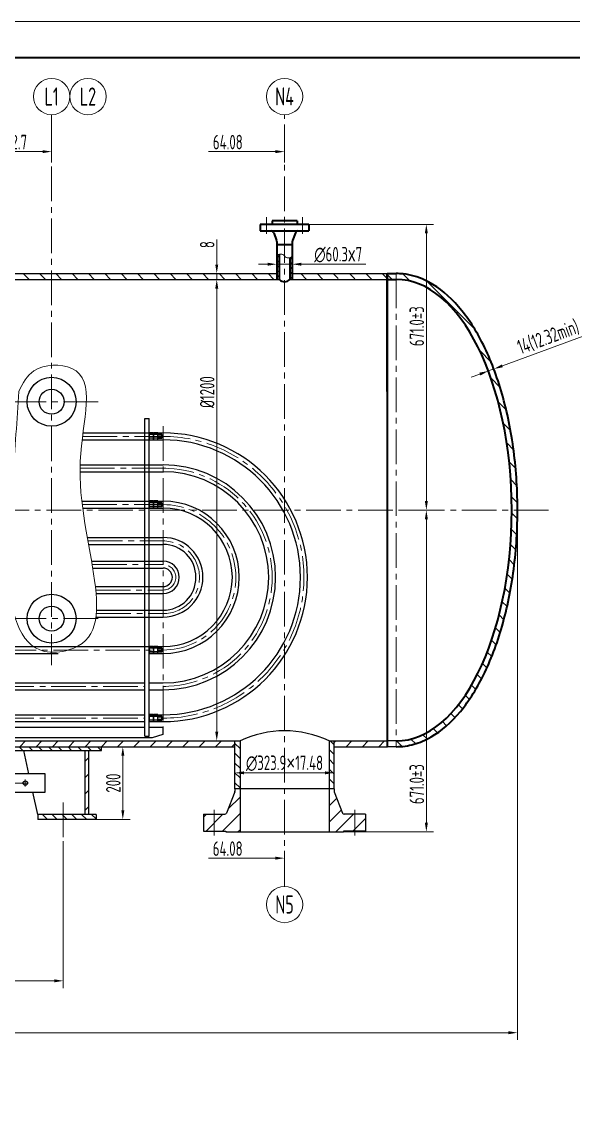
# Model space of a CAD drawing. Header units: millimetres. Extents: x 5765 to 6606, y -201 to 393.
# Drawn here: x 6170.1 to 6321.9, y 96.4 to 393.4 of the extents above; entities that cross this region are included whole.
import ezdxf
from ezdxf.enums import TextEntityAlignment as Align

# ---------------------------------------------------------------- set-up
doc = ezdxf.new("R2010")
doc.units = ezdxf.units.MM
doc.linetypes.add('CENTER2', pattern=[28.575, 19.05, -3.175, 3.175, -3.175])
for name, color, linetype, lineweight in [('1粗实线', 7, 'Continuous', 35), ('2细实线', 3, 'Continuous', 13), ('3中心线', 1, 'CENTER2', 13), ('6剖面线', 6, 'Continuous', 13), ('7文本', 2, 'Continuous', 13), ('8标注', 3, 'Continuous', 13), ('9图表', 4, 'Continuous', 13)]:
    doc.layers.add(name, color=color, linetype=linetype, lineweight=lineweight)
doc.styles.add('lanpec', font='bpec_e.shx', dxfattribs={"width": 0.75, "bigfont": 'hztxt.shx'})
doc.styles.add('lanpec-dim', font='bpec_e.shx', dxfattribs={"width": 0.75})
doc.dimstyles.new('lanpec', dxfattribs={"dimtxt": 4, "dimasz": 2.5, "dimexe": 2, "dimexo": 0, "dimtad": 1, "dimdsep": 46, "dimtxsty": 'lanpec-dim', "dimcen": 2.5, "dimclrd": 256, "dimclre": 256, "dimclrt": 256, "dimazin": 0, "dimtfac": 1, "dimtmove": 0, "dimatfit": 3, "dimfxl": 1, "dimlwd": -1, "dimlwe": -1, "dimarcsym": 0})
doc.dimstyles.new('lanpec$0', dxfattribs={"dimscale": 10, "dimtxt": 4, "dimasz": 2.5, "dimexe": 2, "dimexo": 0, "dimtad": 1, "dimdec": 1, "dimdsep": 46, "dimtxsty": 'lanpec-dim', "dimcen": 0.09, "dimclrd": 256, "dimclre": 256, "dimclrt": 256, "dimadec": 1, "dimazin": 0, "dimtfac": 0.707, "dimtdec": 1, "dimtmove": 0, "dimatfit": 3, "dimfxl": 1, "dimarcsym": 0})

# ---------------------------------------------------------------- blocks, each defined once
blk = doc.blocks.new('A1')
at = {"layer": '1粗实线'}
blk.add_lwpolyline([(-816, 10), (-10, 10), (-10, 584), (-816, 584)], close=True, dxfattribs=at)
at = {"layer": '9图表'}
blk.add_lwpolyline([(-841, 0), (0, 0), (0, 594), (-841, 594)], close=True, dxfattribs=at)
blk = doc.blocks.new('*D47')
at = {"layer": '8标注', "transparency": 16777216}
for p, q in [((6306.53, 259.06), (6306.53, 113.34)), ((5880.91, 240.6), (5880.91, 113.34)), ((5883.41, 115.34), (6304.03, 115.34))]:
    blk.add_line(p, q, dxfattribs=at)
for points in [[(5883.41, 115.76), (5883.41, 114.92), (5880.91, 115.34)], [(6304.03, 115.76), (6304.03, 114.92), (6306.53, 115.34)]]:
    blk.add_solid(points, dxfattribs=at)
at = {"layer": 'Defpoints', "color": 0, "transparency": 16777216}
for p in [(6306.53, 259.06), (5880.91, 240.6), (6306.53, 115.34)]:
    blk.add_point(p, dxfattribs=at)
at = {"layer": '8标注', "transparency": 16777216, "insert": (6093.72, 117.97), "char_height": 4, "attachment_point": 5, "style": 'lanpec-dim'}
blk.add_mtext('7701.343', dxfattribs=at)
blk = doc.blocks.new('*D48')
at = {"layer": '8标注', "transparency": 16777216}
for p, q in [((6223.79, 322.52), (6225.79, 322.52)), ((6223.79, 320.02), (6223.79, 198.1)), ((6223.79, 195.6), (6225.79, 195.6))]:
    blk.add_line(p, q, dxfattribs=at)
for points in [[(6223.38, 320.02), (6224.21, 320.02), (6223.79, 322.52)], [(6223.38, 198.1), (6224.21, 198.1), (6223.79, 195.6)]]:
    blk.add_solid(points, dxfattribs=at)
at = {"layer": 'Defpoints', "color": 0, "transparency": 16777216}
for p in [(6223.79, 322.52), (6223.79, 195.6), (6223.79, 195.6)]:
    blk.add_point(p, dxfattribs=at)
at = {"layer": '8标注', "transparency": 16777216, "insert": (6221.17, 291.54), "char_height": 4, "attachment_point": 5, "rotation": 90, "style": 'lanpec-dim'}
blk.add_mtext('%%C1200', dxfattribs=at)
blk = doc.blocks.new('*D51')
at = {"layer": '8标注', "transparency": 16777216}
for p, q in [((6228.79, 186.82), (6228.79, 188.82)), ((6256.09, 185.43), (6256.09, 188.82)), ((6231.29, 186.82), (6253.59, 186.82))]:
    blk.add_line(p, q, dxfattribs=at)
for points in [[(6231.29, 187.23), (6231.29, 186.4), (6228.79, 186.82)], [(6253.59, 187.23), (6253.59, 186.4), (6256.09, 186.82)]]:
    blk.add_solid(points, dxfattribs=at)
at = {"layer": 'Defpoints', "color": 0, "transparency": 16777216}
for p in [(6228.79, 186.82), (6256.09, 186.82), (6256.09, 185.43)]:
    blk.add_point(p, dxfattribs=at)
at = {"layer": '8标注', "transparency": 16777216, "insert": (6242.44, 189.44), "char_height": 4, "attachment_point": 5, "style": 'lanpec-dim'}
blk.add_mtext('∅323.9{\\fArial|b0|i0|c0|p34;×}17.48', dxfattribs=at)
blk = doc.blocks.new('*D53')
at = {"layer": '8标注', "transparency": 16777216}
for p, q in [((6223.79, 326.62), (6223.79, 333.49)), ((6228.32, 324.12), (6221.79, 324.12)), ((6223.79, 322.52), (6223.79, 324.12)), ((6227.79, 322.52), (6221.79, 322.52)), ((6223.79, 320.02), (6223.79, 317.52))]:
    blk.add_line(p, q, dxfattribs=at)
for points in [[(6223.38, 326.62), (6224.21, 326.62), (6223.79, 324.12)], [(6223.38, 320.02), (6224.21, 320.02), (6223.79, 322.52)]]:
    blk.add_solid(points, dxfattribs=at)
at = {"layer": 'Defpoints', "color": 0, "transparency": 16777216}
for p in [(6223.79, 324.12), (6228.32, 324.12), (6227.79, 322.52)]:
    blk.add_point(p, dxfattribs=at)
at = {"layer": '8标注', "transparency": 16777216, "insert": (6221.17, 332.09), "char_height": 4, "attachment_point": 5, "rotation": 90, "style": 'lanpec-dim'}
blk.add_mtext('8', dxfattribs=at)
blk = doc.blocks.new('管口号')
at = {"layer": '2细实线'}
blk.add_circle((0, 5), 5, dxfattribs=at)
at = {"layer": '7文本', "style": 'lanpec', "width": 0.75}
blk.add_attdef('N', text='', height=5, dxfattribs=at).set_placement((0, 5), align=Align.MIDDLE_CENTER)
blk = doc.blocks.new('*D58')
at = {"layer": '8标注', "transparency": 16777216}
for p, q in [((6275.18, 259.06), (6283.45, 259.06)), ((6281.45, 173.1), (6281.45, 256.56)), ((6246.37, 170.6), (6283.45, 170.6))]:
    blk.add_line(p, q, dxfattribs=at)
for points in [[(6281.03, 256.56), (6281.87, 256.56), (6281.45, 259.06)], [(6281.03, 173.1), (6281.87, 173.1), (6281.45, 170.6)]]:
    blk.add_solid(points, dxfattribs=at)
at = {"layer": 'Defpoints', "color": 0, "transparency": 16777216}
for p in [(6275.18, 259.06), (6281.45, 259.06), (6246.37, 170.6)]:
    blk.add_point(p, dxfattribs=at)
at = {"layer": '8标注', "transparency": 16777216, "insert": (6278.82, 183.71), "char_height": 4, "attachment_point": 5, "rotation": 90, "style": 'lanpec-dim'}
blk.add_mtext('671.0±3', dxfattribs=at)
blk = doc.blocks.new('*D42')
at = {"layer": '8标注', "transparency": 16777216}
for p, q in [((6041.57, 167.88), (6041.57, 127.6)), ((6181.58, 168.06), (6181.58, 127.6)), ((6044.07, 129.6), (6179.08, 129.6))]:
    blk.add_line(p, q, dxfattribs=at)
for points in [[(6044.07, 130.02), (6044.07, 129.18), (6041.57, 129.6)], [(6179.08, 130.02), (6179.08, 129.18), (6181.58, 129.6)]]:
    blk.add_solid(points, dxfattribs=at)
at = {"layer": 'Defpoints', "color": 0, "transparency": 16777216}
for p in [(6041.57, 167.88), (6181.58, 168.06), (6181.58, 129.6)]:
    blk.add_point(p, dxfattribs=at)
at = {"layer": '8标注', "transparency": 16777216, "insert": (6111.58, 132.22), "char_height": 4, "attachment_point": 5, "style": 'lanpec-dim'}
blk.add_mtext('2700%%P3', dxfattribs=at)
blk = doc.blocks.new('*D60')
at = {"layer": '8标注', "transparency": 16777216}
for p, q in [((6192.08, 194), (6199.95, 194)), ((6197.95, 176.5), (6197.95, 191.5)), ((6190.58, 174), (6199.95, 174))]:
    blk.add_line(p, q, dxfattribs=at)
for points in [[(6197.54, 191.5), (6198.37, 191.5), (6197.95, 194)], [(6197.54, 176.5), (6198.37, 176.5), (6197.95, 174)]]:
    blk.add_solid(points, dxfattribs=at)
at = {"layer": 'Defpoints', "color": 0, "transparency": 16777216}
for p in [(6192.08, 194), (6197.95, 194), (6190.58, 174)]:
    blk.add_point(p, dxfattribs=at)
at = {"layer": '8标注', "transparency": 16777216, "insert": (6195.33, 184), "char_height": 4, "attachment_point": 5, "rotation": 90, "style": 'lanpec-dim'}
blk.add_mtext('200', dxfattribs=at)
blk = doc.blocks.new('*D43')
at = {"layer": '8标注', "transparency": 16777216}
for p, q in [((6237.81, 326.71), (6235.31, 326.71)), ((6240.31, 326.71), (6240.31, 328.71)), ((6240.31, 326.71), (6244.58, 326.71)), ((6244.58, 325.37), (6244.58, 328.71)), ((6247.08, 326.71), (6264.81, 326.71))]:
    blk.add_line(p, q, dxfattribs=at)
for points in [[(6237.81, 327.12), (6237.81, 326.29), (6240.31, 326.71)], [(6247.08, 327.12), (6247.08, 326.29), (6244.58, 326.71)]]:
    blk.add_solid(points, dxfattribs=at)
at = {"layer": 'Defpoints', "color": 0, "transparency": 16777216}
for p in [(6240.31, 326.71), (6244.58, 326.71), (6244.58, 325.37)]:
    blk.add_point(p, dxfattribs=at)
at = {"layer": '8标注', "transparency": 16777216, "insert": (6257.2, 329.33), "char_height": 4, "attachment_point": 5, "style": 'lanpec-dim'}
blk.add_mtext('∅60.3{\\fArial|b0|i0|c0|p34;x}7', dxfattribs=at)
blk = doc.blocks.new('*D61')
at = {"layer": '8标注', "transparency": 16777216}
for p, q in [((6302.36, 298.75), (6327.37, 307.93)), ((6298.77, 296.63), (6297.82, 299.22)), ((6298.51, 297.34), (6300.01, 297.89)), ((6300.27, 297.18), (6299.32, 299.77)), ((6296.16, 296.48), (6293.82, 295.62))]:
    blk.add_line(p, q, dxfattribs=at)
for points in [[(6296.02, 296.87), (6296.31, 296.09), (6298.51, 297.34)], [(6302.22, 299.14), (6302.5, 298.36), (6300.01, 297.89)]]:
    blk.add_solid(points, dxfattribs=at)
at = {"layer": 'Defpoints', "color": 0, "transparency": 16777216}
for p in [(6300.01, 297.89), (6300.27, 297.18), (6298.77, 296.63)]:
    blk.add_point(p, dxfattribs=at)
at = {"layer": '8标注', "transparency": 16777216, "insert": (6315, 306.58), "char_height": 4, "attachment_point": 5, "rotation": 20.1592, "style": 'lanpec-dim'}
blk.add_mtext('{\\Fbpec_e,hztxt|c134;14(12.32min)}', dxfattribs=at)
blk = doc.blocks.new('*D46')
at = {"layer": '8标注', "transparency": 16777216}
for p, q in [((6245.87, 337.67), (6283.45, 337.67)), ((6281.45, 335.17), (6281.45, 261.56)), ((6275.18, 259.06), (6283.45, 259.06))]:
    blk.add_line(p, q, dxfattribs=at)
for points in [[(6281.03, 335.17), (6281.87, 335.17), (6281.45, 337.67)], [(6281.03, 261.56), (6281.87, 261.56), (6281.45, 259.06)]]:
    blk.add_solid(points, dxfattribs=at)
at = {"layer": 'Defpoints', "color": 0, "transparency": 16777216}
for p in [(6245.87, 337.67), (6275.18, 259.06), (6281.45, 259.06)]:
    blk.add_point(p, dxfattribs=at)
at = {"layer": '8标注', "transparency": 16777216, "insert": (6278.82, 309.65), "char_height": 4, "attachment_point": 5, "rotation": 90, "style": 'lanpec-dim'}
blk.add_mtext('671.0±3', dxfattribs=at)
blk = doc.blocks.new('*D71')
at = {"layer": '8标注', "transparency": 16777216}
for p, q in [((6178.36, 354.71), (6178.36, 359.68)), ((6175.86, 357.68), (6164.34, 357.68))]:
    blk.add_line(p, q, dxfattribs=at)
blk.add_solid([(6175.86, 358.09), (6175.86, 357.26), (6178.36, 357.68)], dxfattribs=at)
at = {"layer": 'Defpoints', "color": 0, "transparency": 16777216}
for p in [(6178.36, 357.68), (6145.66, 354.71), (6178.36, 354.71)]:
    blk.add_point(p, dxfattribs=at)
at = {"layer": '8标注', "transparency": 16777216, "insert": (6168.58, 360.3), "char_height": 4, "attachment_point": 5, "style": 'lanpec-dim'}
blk.add_mtext('32.7', dxfattribs=at)
blk = doc.blocks.new('_None')
blk = doc.blocks.new('*D72')
at = {"layer": '8标注', "transparency": 16777216}
for p, q in [((6242.44, 354.71), (6242.44, 359.68)), ((6239.94, 357.68), (6221.55, 357.68))]:
    blk.add_line(p, q, dxfattribs=at)
blk.add_solid([(6239.94, 358.09), (6239.94, 357.26), (6242.44, 357.68)], dxfattribs=at)
at = {"layer": 'Defpoints', "color": 0, "transparency": 16777216}
for p in [(6242.44, 357.68), (6178.36, 354.71), (6242.44, 354.71)]:
    blk.add_point(p, dxfattribs=at)
at = {"layer": '8标注', "transparency": 16777216, "insert": (6226.84, 360.3), "char_height": 4, "attachment_point": 5, "style": 'lanpec-dim'}
blk.add_mtext('64.08', dxfattribs=at)
blk = doc.blocks.new('*D75')
at = {"layer": '8标注', "transparency": 16777216}
for p, q in [((6242.4, 160.38), (6242.4, 165.35)), ((6239.9, 163.35), (6221.51, 163.35))]:
    blk.add_line(p, q, dxfattribs=at)
blk.add_solid([(6239.9, 163.76), (6239.9, 162.93), (6242.4, 163.35)], dxfattribs=at)
at = {"layer": 'Defpoints', "color": 0, "transparency": 16777216}
for p in [(6178.32, 160.38), (6242.4, 163.35), (6242.4, 160.38)]:
    blk.add_point(p, dxfattribs=at)
at = {"layer": '8标注', "transparency": 16777216, "insert": (6226.8, 165.97), "char_height": 4, "attachment_point": 5, "style": 'lanpec-dim'}
blk.add_mtext('64.08', dxfattribs=at)

msp = doc.modelspace()

# ---------------------------------------------------------------- hatches: boundary and pattern name
at = {"layer": '6剖面线'}
h = msp.add_hatch(dxfattribs=at)
h.set_pattern_fill('ANSI31', color=256, scale=0.3, style=0)
h.set_pattern_definition([(45, (4704.1585, 1262.7541), (-0.6735192, 0.6735192), [])])
h.paths.add_polyline_path([(6241.026, 329.461, 0.1674325), (6240.306, 328.974), (6240.306, 322.522), (6241.026, 322.522)])
h.paths.add_polyline_path([(6244.578, 328.974, -0.1674325), (6243.858, 328.486), (6243.858, 322.522), (6244.578, 322.522)])
h = msp.add_hatch(dxfattribs=at)
h.set_pattern_fill('ANSI31', color=256, angle=90, style=0)
h.set_pattern_definition([(135, (-25, 0), (-2.245064, -2.245064), [])])
h.paths.add_polyline_path([(6078.25, 324.122), (6078.25, 322.522), (6089.66, 322.522), (6089.66, 324.122)])
h.paths.add_polyline_path([(6178.36, 322.522), (6178.36, 324.122), (6145.66, 324.122), (6145.66, 322.522)])
h.paths.add_polyline_path([(6145.66, 322.522), (6145.66, 324.122), (6089.66, 324.122), (6089.66, 322.522), (6127.21, 322.522)])
h.paths.add_polyline_path([(6178.36, 324.122), (6178.36, 322.522), (6240.306, 322.522), (6240.306, 324.122)])
edge = h.paths.add_edge_path()
edge.add_arc((6252.403, 323.743), 1.221, 215, 325)
edge.add_arc((6254.403, 323.743), 1.221, 215, 325)
edge.add_arc((6256.403, 323.743), 1.221, 215, 325)
edge.add_arc((6258.403, 323.743), 1.221, 215, 325)
edge.add_arc((6260.403, 323.743), 1.221, 215, 325)
edge.add_arc((6262.403, 323.743), 1.221, 215, 325)
edge.add_arc((6264.403, 323.743), 1.221, 215, 325)
edge.add_arc((6266.403, 323.743), 1.221, 215, 325)
edge.add_arc((6268.403, 323.743), 1.221, 215, 325)
edge.add_arc((6270.217, 323.603), 0.988, 214.53253, 293.05217)
edge.add_line((6270.603, 322.693), (6270.603, 324.122))
edge.add_line((6270.603, 324.122), (6246.679, 324.122))
edge.add_arc((6247.593, 323.953), 0.93, 169.50347, 258.19859)
edge.add_arc((6248.403, 323.743), 1.221, 215, 325)
edge.add_arc((6250.403, 323.743), 1.221, 215, 325)
edge = h.paths.add_edge_path()
edge.add_arc((6248.403, 323.743), 1.221, 215, 270.0687, ccw=False)
edge.add_arc((6247.593, 323.953), 0.93, 169.50347, 258.19859, ccw=False)
edge.add_line((6246.679, 324.122), (6244.578, 324.122))
edge.add_line((6244.578, 324.122), (6244.578, 322.522))
edge.add_line((6244.578, 322.522), (6248.404, 322.522))
h = msp.add_hatch(dxfattribs=at)
h.set_pattern_fill('ANSI31', color=256, angle=90, style=0)
h.set_pattern_definition([(135, (-21.3503, 1.9608), (-2.245064, -2.245064), [])])
edge = h.paths.add_edge_path()
edge.add_spline(control_points=[(6273.193, 194.004), (6274.818, 194.004), (6276.442, 194.232), (6279.637, 195.13), (6281.207, 195.799), (6285.607, 198.321), (6288.321, 200.698), (6293.291, 206.69), (6295.55, 210.307), (6299.503, 218.542), (6301.196, 223.16), (6303.92, 233.093), (6304.95, 238.407), (6306.283, 249.379), (6306.586, 255.036), (6306.445, 266.315), (6306.001, 271.936), (6304.395, 282.765), (6303.233, 287.973), (6300.261, 297.631), (6298.452, 302.08), (6294.289, 309.928), (6291.935, 313.327), (6286.797, 318.84), (6284.01, 320.957), (6279.134, 323.232), (6277.127, 323.808), (6274.467, 324.099), (6273.83, 324.134), (6273.193, 324.134)], knot_values=[3.1415927, 3.1415927, 3.1415927, 3.1415927, 3.281154, 3.281154, 3.4207154, 3.4207154, 3.6840495, 3.6840495, 3.9473836, 3.9473836, 4.2107177, 4.2107177, 4.4740518, 4.4740518, 4.737386, 4.737386, 5.0007201, 5.0007201, 5.2640542, 5.2640542, 5.5273883, 5.5273883, 5.7907224, 5.7907224, 6.0540566, 6.0540566, 6.22848, 6.22848, 6.2831853, 6.2831853, 6.2831853, 6.2831853], degree=3, periodic=0)
edge.add_line((6273.193, 324.134), (6273.193, 322.534))
edge.add_ellipse((6273.193, 259.069), major_axis=(0, 63.465), ratio=0.5, start_angle=180, end_angle=360, ccw=False)
edge.add_line((6273.193, 195.604), (6273.193, 194.004))
h.paths.add_polyline_path([(6273.193, 324.134), (6271.733, 324.134, -0.2410799), (6271.212, 323.151, -0.1511721), (6270.693, 322.702), (6270.693, 322.534), (6273.193, 322.534)])
h.paths.add_polyline_path([(6271.733, 324.134), (6270.693, 324.134), (6270.693, 322.702, 0.1511721), (6271.212, 323.151, 0.2410799)], flags=17)
h.paths.add_polyline_path([(6273.193, 195.604), (6270.693, 195.604), (6270.693, 194.004), (6273.193, 194.004)])
h = msp.add_hatch(dxfattribs=at)
h.set_pattern_fill('ANSI31', color=256, style=0)
h.set_pattern_definition([(45, (-21.26, 1.9525), (-2.245064, 2.245064), [])])
h.paths.add_polyline_path([(6270.783, 195.596), (6256.092, 195.596), (6256.092, 193.996), (6270.783, 193.996)])
h.paths.add_polyline_path([(6089.66, 193.996), (6089.66, 195.596), (6078.25, 195.596), (6078.25, 193.996)])
h.paths.add_polyline_path([(6116.96, 195.596), (6116.96, 193.996), (6228.792, 193.996), (6228.792, 195.596)])
h = msp.add_hatch(dxfattribs=at)
h.set_pattern_fill('ANSI31', color=256, scale=0.6, angle=90, style=0)
h.set_pattern_definition([(135, (6180.631, 193.542), (-1.34704, -1.34704), [])])
h.paths.add_polyline_path([(6184.445, 193.996), (6179.189, 193.996), (6179.189, 192.996), (6184.445, 192.996)])
h.paths.add_polyline_path([(6179.189, 192.996), (6179.189, 193.996), (6167.08, 193.996), (6167.08, 192.996)])
h.paths.add_polyline_path([(6184.445, 193.996), (6184.445, 192.996), (6192.08, 192.996), (6192.08, 193.996)])
h = msp.add_hatch(dxfattribs=at)
h.set_pattern_fill('ANSI31', color=256, scale=0.6, angle=90, style=0)
h.set_pattern_definition([(135, (6228.4626, 187.1302), (-1.34704, -1.34704), [])])
h.paths.add_polyline_path([(6230.192, 182.396), (6228.792, 182.396), (6228.792, 195.596), (6230.192, 195.596)])
h.paths.add_polyline_path([(6256.092, 182.396), (6254.692, 182.396), (6254.692, 195.596), (6256.092, 195.596)])
h = msp.add_hatch(dxfattribs=at)
h.set_pattern_fill('ANSI31', color=256, style=0)
h.set_pattern_definition([(45, (4765.382, 1219.459), (-2.245064, 2.245064), [])])
h.paths.add_polyline_path([(6188.58, 192.996), (6187.58, 192.996), (6187.58, 175.396), (6188.58, 175.396)])
h = msp.add_hatch(dxfattribs=at)
h.set_pattern_fill('ANSI31', color=256, style=0)
h.set_pattern_definition([(45, (6010.521, 1226.679), (-2.245064, 2.245064), [])])
h.paths.add_polyline_path([(6261.812, 175.406), (6260.312, 175.406), (6260.312, 170.796), (6261.812, 170.796)])
h.paths.add_polyline_path([(6263.312, 175.406), (6261.812, 175.406), (6261.812, 170.796), (6263.312, 170.796)])
h.paths.add_polyline_path([(6260.312, 170.796), (6258.632, 170.796), (6258.632, 170.596), (6254.692, 170.596), (6254.692, 182.396), (6256.092, 182.396), (6256.092, 181.788, 0.09138), (6256.125, 181.61), (6258.369, 175.728, 0.3110597), (6258.837, 175.406), (6260.312, 175.406)])
h.paths.add_polyline_path([(6264.692, 170.796), (6263.312, 170.796), (6263.312, 175.406), (6264.692, 175.406)])
h.paths.add_polyline_path([(6230.192, 170.596), (6226.252, 170.596), (6226.252, 170.796), (6223.072, 170.796), (6223.072, 175.406), (6226.048, 175.406, 0.3110597), (6226.515, 175.728), (6228.759, 181.61, 0.09138), (6228.792, 181.788), (6228.792, 182.396), (6230.192, 182.396)])
h.paths.add_polyline_path([(6223.072, 170.796), (6220.192, 170.796), (6220.192, 175.406), (6223.072, 175.406)])
h = msp.add_hatch(dxfattribs=at)
h.set_pattern_fill('ANSI31', color=256, scale=0.6, angle=90, style=0)
h.set_pattern_definition([(135, (4765.382, 1219.4589), (-1.3470384, -1.3470384), [])])
h.paths.add_polyline_path([(6190.58, 173.996), (6190.58, 175.396), (6181.58, 175.396), (6181.58, 173.996)])
h.paths.add_polyline_path([(6181.58, 173.996), (6181.58, 175.396), (6174.58, 175.396), (6174.58, 173.996)])

# ---------------------------------------------------------------- linework, layer by layer
for p, q in [((6078.25, 324.122), (6240.306, 324.122)), ((6244.578, 324.122), (6270.783, 324.122)), ((6270.783, 193.996), (6270.602, 324.143)), ((6270.693, 324.13), (6270.693, 194.004)), ((6078.25, 322.522), (6241.026, 322.522)), ((6243.858, 322.522), (6270.783, 322.522)), ((6203.983, 196.896), (6203.983, 284.296)), ((6203.983, 284.296), (6205.183, 284.296)), ((6205.183, 196.896), (6205.183, 284.296)), ((6187.009, 280.296), (6205.183, 280.296)), ((6205.183, 280.296), (6209.033, 280.296)), ((6205.183, 278.596), (6205.183, 280.096)), ((6206.332, 280.346), (6205.254, 280.346)), ((6206.332, 279.846), (6205.254, 279.846)), ((6206.403, 278.596), (6206.403, 280.096)), ((6206.403, 278.596), (6206.403, 280.096)), ((6207.552, 280.346), (6206.474, 280.346)), ((6207.552, 279.846), (6206.474, 279.846)), ((6207.623, 278.596), (6207.623, 280.096)), ((6207.623, 279.946), (6208.623, 279.946)), ((6207.623, 279.746), (6208.823, 279.746)), ((6208.623, 279.946), (6208.823, 279.746)), ((6208.623, 279.946), (6208.623, 278.746)), ((6208.823, 279.746), (6208.823, 278.946)), ((6186.768, 278.396), (6205.183, 278.396)), ((6205.183, 278.396), (6209.033, 278.396)), ((6206.332, 278.846), (6205.254, 278.846)), ((6206.332, 278.346), (6205.254, 278.346)), ((6207.552, 278.846), (6206.474, 278.846)), ((6207.552, 278.346), (6206.474, 278.346)), ((6208.823, 278.946), (6207.623, 278.946)), ((6208.623, 278.746), (6207.623, 278.746)), ((6208.823, 278.946), (6208.623, 278.746)), ((6186.204, 271.546), (6205.183, 271.546)), ((6205.183, 271.546), (6209.033, 271.546)), ((6186.182, 269.646), (6205.183, 269.646)), ((6205.183, 269.646), (6209.033, 269.646)), ((6186.678, 261.546), (6205.183, 261.546)), ((6205.183, 261.546), (6209.033, 261.546)), ((6206.332, 261.596), (6205.254, 261.596)), ((6207.552, 261.596), (6206.474, 261.596)), ((6186.905, 259.646), (6205.183, 259.646)), ((6205.183, 259.846), (6205.183, 261.346)), ((6205.183, 259.646), (6209.033, 259.646)), ((6206.332, 261.096), (6205.254, 261.096)), ((6206.332, 260.096), (6205.254, 260.096)), ((6206.332, 259.596), (6205.254, 259.596)), ((6206.403, 259.846), (6206.403, 261.346)), ((6206.403, 259.846), (6206.403, 261.346)), ((6207.552, 261.096), (6206.474, 261.096)), ((6207.552, 260.096), (6206.474, 260.096)), ((6207.552, 259.596), (6206.474, 259.596)), ((6207.623, 259.846), (6207.623, 261.346)), ((6207.623, 261.196), (6208.623, 261.196)), ((6207.623, 260.996), (6208.823, 260.996)), ((6208.823, 260.196), (6207.623, 260.196)), ((6208.623, 259.996), (6207.623, 259.996)), ((6208.623, 261.196), (6208.823, 260.996)), ((6208.623, 261.196), (6208.623, 259.996)), ((6208.823, 260.196), (6208.623, 259.996)), ((6208.823, 260.996), (6208.823, 260.196)), ((6188.172, 251.546), (6205.183, 251.546)), ((6188.511, 249.646), (6205.183, 249.646)), ((6205.183, 251.546), (6209.033, 251.546)), ((6205.183, 249.646), (6209.033, 249.646)), ((6189.338, 245.046), (6205.183, 245.046)), ((6205.183, 245.046), (6209.033, 245.046)), ((6189.665, 243.146), (6205.183, 243.146)), ((6205.183, 243.146), (6209.033, 243.146)), ((6190.409, 238.046), (6205.183, 238.046)), ((6205.183, 238.046), (6209.033, 238.046)), ((6190.602, 236.146), (6205.183, 236.146)), ((6205.183, 236.146), (6209.033, 236.146)), ((6190.551, 229.646), (6205.183, 229.646)), ((6190.723, 231.546), (6205.183, 231.546)), ((6205.183, 231.546), (6209.033, 231.546)), ((6205.183, 229.646), (6209.033, 229.646)), ((6151.674, 221.546), (6205.183, 221.546)), ((6205.183, 221.546), (6209.033, 221.546)), ((6205.183, 219.846), (6205.183, 221.346)), ((6206.332, 221.596), (6205.254, 221.596)), ((6206.332, 221.096), (6205.254, 221.096)), ((6206.332, 220.096), (6205.254, 220.096)), ((6206.403, 219.846), (6206.403, 221.346)), ((6206.403, 219.846), (6206.403, 221.346)), ((6207.552, 221.596), (6206.474, 221.596)), ((6207.552, 221.096), (6206.474, 221.096)), ((6207.552, 220.096), (6206.474, 220.096)), ((6207.623, 219.846), (6207.623, 221.346)), ((6207.623, 221.196), (6208.623, 221.196)), ((6207.623, 220.996), (6208.823, 220.996)), ((6208.823, 220.196), (6207.623, 220.196)), ((6208.623, 219.996), (6207.623, 219.996)), ((6208.623, 221.196), (6208.823, 220.996)), ((6208.623, 221.196), (6208.623, 219.996)), ((6208.823, 220.196), (6208.623, 219.996)), ((6208.823, 220.996), (6208.823, 220.196)), ((6078.25, 219.646), (6180.183, 219.646)), ((6205.183, 219.646), (6209.033, 219.646)), ((6206.332, 219.596), (6205.254, 219.596)), ((6207.552, 219.596), (6206.474, 219.596)), ((6078.25, 211.546), (6203.983, 211.546)), ((6205.183, 211.546), (6209.033, 211.546)), ((6078.25, 209.646), (6203.983, 209.646)), ((6205.183, 209.646), (6209.033, 209.646)), ((6078.25, 202.796), (6203.983, 202.796)), ((6205.183, 202.796), (6209.033, 202.796)), ((6205.183, 201.096), (6205.183, 202.596)), ((6206.332, 202.846), (6205.254, 202.846)), ((6206.332, 202.346), (6205.254, 202.346)), ((6206.403, 201.096), (6206.403, 202.596)), ((6206.403, 201.096), (6206.403, 202.596)), ((6207.552, 202.846), (6206.474, 202.846)), ((6207.552, 202.346), (6206.474, 202.346)), ((6207.623, 201.096), (6207.623, 202.596)), ((6207.623, 202.446), (6208.623, 202.446)), ((6207.623, 202.246), (6208.823, 202.246)), ((6208.623, 202.446), (6208.823, 202.246)), ((6208.623, 202.446), (6208.623, 201.246)), ((6208.823, 202.246), (6208.823, 201.446)), ((6078.25, 200.896), (6203.983, 200.896)), ((6078.25, 199.396), (6203.983, 199.396)), ((6205.183, 200.896), (6209.033, 200.896)), ((6205.183, 199.396), (6208.983, 199.396)), ((6206.332, 201.346), (6205.254, 201.346)), ((6206.332, 200.846), (6205.254, 200.846)), ((6207.552, 201.346), (6206.474, 201.346)), ((6207.552, 200.846), (6206.474, 200.846)), ((6208.823, 201.446), (6207.623, 201.446)), ((6208.623, 201.246), (6207.623, 201.246)), ((6208.823, 201.446), (6208.623, 201.246)), ((6208.983, 199.396), (6208.983, 197.396)), ((6205.983, 196.396), (6113.717, 196.396)), ((6203.983, 196.896), (6205.183, 196.896)), ((6203.983, 196.896), (6205.183, 196.896)), ((6208.983, 197.396), (6205.983, 196.396)), ((6116.96, 195.596), (6230.192, 195.596)), ((6116.96, 193.996), (6228.792, 193.996)), ((6192.08, 192.996), (6192.08, 193.996)), ((6228.792, 182.396), (6228.792, 195.596)), ((6228.792, 182.396), (6228.792, 195.596)), ((6230.192, 195.596), (6230.192, 170.596)), ((6254.692, 195.596), (6270.783, 195.596)), ((6254.692, 195.596), (6254.692, 170.596)), ((6256.092, 182.396), (6256.092, 195.596)), ((6256.092, 182.396), (6256.092, 195.596)), ((6256.092, 193.996), (6270.783, 193.996)), ((6273.193, 195.604), (6270.693, 195.604)), ((6273.193, 194.004), (6270.693, 194.004)), ((6167.08, 192.996), (6179.189, 192.996)), ((6172.125, 186.496), (6170.688, 192.996)), ((6179.189, 192.996), (6192.08, 192.996)), ((6187.58, 175.396), (6187.58, 192.996)), ((6188.58, 175.396), (6188.58, 192.996)), ((6174.58, 175.396), (6173.231, 181.496)), ((6228.759, 181.61), (6226.515, 175.728)), ((6256.092, 182.396), (6228.792, 182.396)), ((6228.792, 182.396), (6228.792, 181.788)), ((6256.092, 182.396), (6256.092, 181.788)), ((6256.125, 181.61), (6258.369, 175.728)), ((6190.58, 175.396), (6174.58, 175.396)), ((6174.58, 175.396), (6174.58, 173.996)), ((6190.58, 175.396), (6190.58, 173.996)), ((6220.192, 175.406), (6220.192, 170.796)), ((6220.192, 175.406), (6226.048, 175.406)), ((6264.692, 175.406), (6258.837, 175.406)), ((6264.692, 175.406), (6264.692, 170.796)), ((6190.58, 173.996), (6174.58, 173.996)), ((6190.58, 173.996), (6174.58, 173.996)), ((6220.192, 170.796), (6226.252, 170.796)), ((6226.252, 170.796), (6226.252, 170.596)), ((6226.252, 170.596), (6258.632, 170.596)), ((6264.692, 170.796), (6258.632, 170.796)), ((6258.632, 170.796), (6258.632, 170.596))]:
    msp.add_line(p, q)
at = {"ltscale": 2}
for p, q in [((6176.58, 186.496), (6167.08, 186.496)), ((6176.58, 181.496), (6176.58, 186.496)), ((6167.08, 181.496), (6176.58, 181.496))]:
    msp.add_line(p, q, dxfattribs=at)
for centre, radius in [((6178.36, 288.882), 6.72), ((6178.36, 288.882), 3.432), ((6178.36, 229.235), 6.72), ((6178.36, 229.235), 3.432)]:
    msp.add_circle(centre, radius)
at = {"ltscale": 3}
msp.add_circle((6171.134, 183.996), 0.6, dxfattribs=at)
for centre, radius, start, end in [((6205.66, 280.096), 0.477, 148.35948, 211.64052), ((6206.983, 279.346), 1.8, 163.87238, 196.12762), ((6205.926, 280.096), 0.477, 328.35948, 31.64052), ((6204.603, 279.346), 1.8, 343.87238, 16.12762), ((6206.88, 280.096), 0.477, 148.35948, 211.64052), ((6208.203, 279.346), 1.8, 163.87238, 196.12762), ((6207.146, 280.096), 0.477, 328.35948, 31.64052), ((6205.823, 279.346), 1.8, 343.87238, 16.12762), ((6209.033, 240.596), 39.7, 270, 90), ((6205.66, 278.596), 0.477, 148.35948, 211.64052), ((6205.926, 278.596), 0.477, 328.35948, 31.64052), ((6206.88, 278.596), 0.477, 148.35948, 211.64052), ((6207.146, 278.596), 0.477, 328.35948, 31.64052), ((6209.033, 240.596), 37.8, 270, 90), ((6209.033, 240.596), 30.95, 270, 90), ((6209.033, 240.596), 29.05, 270, 90), ((6205.66, 261.346), 0.477, 148.35948, 211.64052), ((6205.926, 261.346), 0.477, 328.35948, 31.64052), ((6206.88, 261.346), 0.477, 148.35948, 211.64052), ((6207.146, 261.346), 0.477, 328.35948, 31.64052), ((6209.033, 240.596), 20.95, 270, 90), ((6206.983, 260.596), 1.8, 163.87238, 196.12762), ((6205.66, 259.846), 0.477, 148.35948, 211.64052), ((6204.603, 260.596), 1.8, 343.87238, 16.12762), ((6205.926, 259.846), 0.477, 328.35948, 31.64052), ((6208.203, 260.596), 1.8, 163.87238, 196.12762), ((6206.88, 259.846), 0.477, 148.35948, 211.64052), ((6205.823, 260.596), 1.8, 343.87238, 16.12762), ((6207.146, 259.846), 0.477, 328.35948, 31.64052), ((6209.033, 240.596), 19.05, 270, 90), ((6209.033, 240.596), 10.95, 270, 90), ((6209.033, 240.596), 9.05, 270, 90), ((6209.033, 240.596), 4.45, 270, 90), ((6209.033, 240.596), 2.55, 270, 90), ((6205.66, 221.346), 0.477, 148.35948, 211.64052), ((6206.983, 220.596), 1.8, 163.87238, 196.12762), ((6205.66, 219.846), 0.477, 148.35948, 211.64052), ((6205.926, 221.346), 0.477, 328.35948, 31.64052), ((6204.603, 220.596), 1.8, 343.87238, 16.12762), ((6205.926, 219.846), 0.477, 328.35948, 31.64052), ((6206.88, 221.346), 0.477, 148.35948, 211.64052), ((6208.203, 220.596), 1.8, 163.87238, 196.12762), ((6206.88, 219.846), 0.477, 148.35948, 211.64052), ((6207.146, 221.346), 0.477, 328.35948, 31.64052), ((6205.823, 220.596), 1.8, 343.87238, 16.12762), ((6207.146, 219.846), 0.477, 328.35948, 31.64052), ((6205.66, 202.596), 0.477, 148.35948, 211.64052), ((6206.983, 201.846), 1.8, 163.87238, 196.12762), ((6205.926, 202.596), 0.477, 328.35948, 31.64052), ((6204.603, 201.846), 1.8, 343.87238, 16.12762), ((6206.88, 202.596), 0.477, 148.35948, 211.64052), ((6208.203, 201.846), 1.8, 163.87238, 196.12762), ((6207.146, 202.596), 0.477, 328.35948, 31.64052), ((6205.823, 201.846), 1.8, 343.87238, 16.12762), ((6205.66, 201.096), 0.477, 148.35948, 211.64052), ((6205.926, 201.096), 0.477, 328.35948, 31.64052), ((6206.88, 201.096), 0.477, 148.35948, 211.64052), ((6207.146, 201.096), 0.477, 328.35948, 31.64052), ((6242.442, 169.895), 28.471, 64.51564, 115.48436), ((6228.292, 181.788), 0.5, 339.11524, 0), ((6256.592, 181.788), 0.5, 180, 200.88476), ((6226.048, 175.906), 0.5, 270, 339.11524), ((6258.837, 175.906), 0.5, 200.88476, 270)]:
    msp.add_arc(centre, radius, start, end)
at = {"layer": '1粗实线', "ltscale": 0.5}
for p, q in [((6245.874, 338.608), (6239.01, 338.608)), ((6239.01, 338.608), (6239.01, 337.668)), ((6245.874, 338.608), (6245.874, 337.668)), ((6249.162, 337.668), (6235.722, 337.668)), ((6235.722, 337.668), (6235.722, 335.876)), ((6235.722, 335.876), (6249.162, 335.876)), ((6249.162, 337.668), (6249.162, 335.876)), ((6239.474, 335.353), (6240.257, 333.234)), ((6240.306, 332.957), (6240.306, 332.108)), ((6244.578, 332.957), (6244.578, 332.108)), ((6245.411, 335.353), (6244.628, 333.234)), ((6240.306, 332.108), (6244.578, 332.108)), ((6240.306, 332.108), (6240.306, 322.522)), ((6244.578, 332.108), (6244.578, 322.522)), ((6241.026, 322.522), (6241.026, 329.461)), ((6243.858, 328.486), (6243.858, 322.522))]:
    msp.add_line(p, q, dxfattribs=at)
at = {"layer": '1粗实线'}
for p, q in [((6270.693, 324.134), (6273.193, 324.134)), ((6270.693, 324.134), (6270.693, 194.004)), ((6270.693, 322.534), (6273.193, 322.534))]:
    msp.add_line(p, q, dxfattribs=at)
at = {"layer": '1粗实线', "ltscale": 0.5}
for centre, radius, start, end in [((6238.723, 335.076), 0.8, 20.28013, 90), ((6246.161, 335.076), 0.8, 90, 159.71987), ((6239.506, 332.957), 0.8, 0, 20.28013), ((6245.378, 332.957), 0.8, 159.71987, 180), ((6242.442, 323.725), 1.858, 220.35736, 319.64264)]:
    msp.add_arc(centre, radius, start, end, dxfattribs=at)
at = {"layer": '1粗实线'}
msp.add_ellipse((6273.193, 259.069), major_axis=(0, 63.465), ratio=0.5, start_param=3.1415927, end_param=6.2831853, dxfattribs=at)
msp.add_open_spline([(6273.193, 194.004), (6274.818, 194.004), (6276.442, 194.232), (6279.637, 195.13), (6281.207, 195.799), (6285.607, 198.321), (6288.321, 200.698), (6293.291, 206.69), (6295.55, 210.307), (6299.503, 218.542), (6301.196, 223.16), (6303.92, 233.093), (6304.95, 238.407), (6306.283, 249.379), (6306.586, 255.036), (6306.445, 266.315), (6306.001, 271.936), (6304.395, 282.765), (6303.233, 287.973), (6300.261, 297.631), (6298.452, 302.08), (6294.289, 309.928), (6291.935, 313.327), (6286.797, 318.84), (6284.01, 320.957), (6279.134, 323.232), (6277.127, 323.808), (6274.467, 324.099), (6273.83, 324.134), (6273.193, 324.134)], degree=3, knots=[3.1415927, 3.1415927, 3.1415927, 3.1415927, 3.281154, 3.281154, 3.4207154, 3.4207154, 3.6840495, 3.6840495, 3.9473836, 3.9473836, 4.2107177, 4.2107177, 4.4740518, 4.4740518, 4.737386, 4.737386, 5.0007201, 5.0007201, 5.2640542, 5.2640542, 5.5273883, 5.5273883, 5.7907224, 5.7907224, 6.0540566, 6.0540566, 6.22848, 6.22848, 6.2831853, 6.2831853, 6.2831853, 6.2831853], dxfattribs=at)
at = {"layer": '2细实线'}
msp.add_lwpolyline([(6240.306, 328.974, -0.5), (6242.442, 328.974, 0.5), (6244.578, 328.974, 0.5)], format="xyb", dxfattribs=at)
at = {"layer": '3中心线', "ltscale": 0.5}
for p, q in [((6178.36, 367.832), (6178.36, 216.406)), ((6242.442, 155.596), (6242.442, 367.832)), ((6237.49, 339.686), (6237.49, 335.076)), ((6247.394, 339.686), (6247.394, 335.076)), ((6273.193, 324.134), (6273.193, 194.004)), ((6191.188, 288.882), (6165.531, 288.882)), ((6186.887, 279.346), (6209.033, 279.346)), ((6209.033, 282.141), (6209.033, 199.051)), ((6186.185, 270.596), (6209.033, 270.596)), ((6315.05, 259.059), (6078.25, 259.059)), ((6186.787, 260.596), (6209.033, 260.596)), ((6188.34, 250.596), (6209.033, 250.596)), ((6189.504, 244.096), (6209.033, 244.096)), ((6190.514, 237.096), (6209.033, 237.096)), ((6191.188, 229.235), (6165.531, 229.235)), ((6190.659, 230.596), (6209.033, 230.596)), ((6150.285, 220.596), (6209.033, 220.596)), ((6078.25, 210.596), (6203.983, 210.596)), ((6078.25, 201.846), (6203.983, 201.846)), ((6171.134, 184.959), (6171.134, 183.032)), ((6165.136, 183.996), (6171.906, 183.996)), ((6181.58, 178.628), (6181.58, 168.057)), ((6223.072, 176.596), (6223.072, 169.606)), ((6261.812, 176.596), (6261.812, 169.606))]:
    msp.add_line(p, q, dxfattribs=at)
for radius in [38.75, 30, 20, 10, 3.5]:
    msp.add_arc((6209.033, 240.596), radius, 270, 90, dxfattribs=at)
at = {"layer": '8标注'}
msp.add_spline([(6169.344, 291.718), (6173.485, 297.407), (6183.898, 298.04), (6186.242, 272.546), (6183.043, 220.613), (6176.368, 220.207), (6166.304, 240.571), (6167.591, 268.499), (6169.344, 291.718)], degree=3, dxfattribs=at)

# ---------------------------------------------------------------- block references
at = {"layer": '2细实线'}
msp.add_blockref('A1', (6606.028, -200.559), dxfattribs=at)
at = {"layer": '8标注'}
for p, values in [((6178.36, 367.832), {'N': 'L1'}), ((6188.36, 367.832), {'N': 'L2'}), ((6242.442, 367.832), {'N': 'N4'}), ((6242.442, 145.596), {'N': 'N5'})]:
    msp.add_blockref('管口号', p, dxfattribs=at).add_auto_attribs(values)

# ---------------------------------------------------------------- dimensions: what is measured, and where the dimension line sits
for base, p1, p2, picture, middle in [((6178.36, 357.677), (6145.66, 354.71), (6178.36, 354.71), '*D71', (6168.58, 357.677)), ((6242.442, 357.677), (6178.36, 354.71), (6242.442, 354.71), '*D72', (6226.84, 357.677)), ((6242.403, 163.347), (6178.32, 160.38), (6242.403, 160.38), '*D75', (6226.8, 163.347))]:
    dim = msp.add_linear_dim(base=base, p1=p1, p2=p2, dimstyle='lanpec$0', override={"dimscale": 1, "dimdec": 2, "dimblk1": 'None', "dimsah": 1, "dimcen": 2.5, "dimse1": 1, "dimsd1": 1, "dimadec": 2, "dimtfac": 1, "dimtdec": 2, "dimlwd": 65535, "dimlwe": 65535}, dxfattribs=at)
    dim.commit()
    dim.dimension.update_dxf_attribs({"geometry": picture, "text_midpoint": middle, "dimtype": 160})
for p1, angle, picture, middle in [((6245.874, 337.668), 90, '*D46', (6281.45, 309.652)), ((6246.366, 170.596), 270, '*D58', (6281.45, 183.709))]:
    dim = msp.add_linear_dim(base=(6281.45, 259.059), p1=p1, p2=(6275.18, 259.059), angle=angle, text='671.0±3', dimstyle='lanpec$0', override={"dimscale": 1, "dimdec": 2, "dimcen": 2.5, "dimadec": 2, "dimtfac": 1, "dimtdec": 2, "dimlwd": 65535, "dimlwe": 65535}, dxfattribs=at)
    dim.commit()
    dim.dimension.update_dxf_attribs({"geometry": picture, "text_midpoint": middle, "dimtype": 160})
for base, p1, p2, text, picture, middle in [((6223.792, 324.122), (6227.792, 322.522), (6228.32, 324.122), '8', '*D53', (6223.792, 332.09)), ((6223.792, 195.596), (6223.792, 322.522), (6223.792, 195.596), '%%C1200', '*D48', (6223.792, 291.542))]:
    dim = msp.add_linear_dim(base=base, p1=p1, p2=p2, angle=90, text=text, dimstyle='lanpec', dxfattribs=at)
    dim.commit()
    dim.dimension.update_dxf_attribs({"geometry": picture, "text_midpoint": middle, "dimtype": 160})
dim = msp.add_linear_dim(base=(6244.578, 326.708), p1=(6240.306, 326.708), p2=(6244.578, 325.372), text='∅60.3{\\fArial|b0|i0|c0|p34;x}7', dimstyle='lanpec', dxfattribs=at)
dim.commit()
dim.dimension.update_dxf_attribs({"geometry": '*D43', "text_midpoint": (6257.195, 326.708), "dimtype": 160})
dim = msp.add_aligned_dim(p1=(6298.773, 296.626), p2=(6300.274, 297.177), distance=0.76, text='{\\Fbpec_e,hztxt|c134;14(12.32min)}', dimstyle='lanpec$0', override={"dimscale": 1, "dimdec": 2, "dimcen": 2.5, "dimadec": 2, "dimtfac": 1, "dimtdec": 2, "dimlwd": 65535, "dimlwe": 65535}, dxfattribs=at)
dim.commit()
dim.dimension.update_dxf_attribs({"geometry": '*D61', "text_midpoint": (6315.004, 306.585)})
for base, p1, p2, text, picture, middle in [((6306.525, 115.34), (5880.912, 240.596), (6306.525, 259.059), '7701.343', '*D47', (6093.719, 117.965)), ((6256.092, 186.817), (6228.792, 186.817), (6256.092, 185.427), '∅323.9{\\fArial|b0|i0|c0|p34;×}17.48', '*D51', (6242.442, 189.442)), ((6181.58, 129.6), (6041.572, 167.879), (6181.58, 168.057), '2700%%P3', '*D42', (6111.576, 132.225))]:
    dim = msp.add_linear_dim(base=base, p1=p1, p2=p2, text=text, dimstyle='lanpec', dxfattribs=at)
    dim.commit()
    dim.dimension.update_dxf_attribs({"geometry": picture, "text_midpoint": middle})
dim = msp.add_linear_dim(base=(6197.954, 193.996), p1=(6190.58, 173.996), p2=(6192.08, 193.996), angle=90, text='200', dimstyle='lanpec', dxfattribs=at)
dim.commit()
dim.dimension.update_dxf_attribs({"geometry": '*D60', "text_midpoint": (6195.329, 183.996)})

doc.saveas('drawing.dxf')
